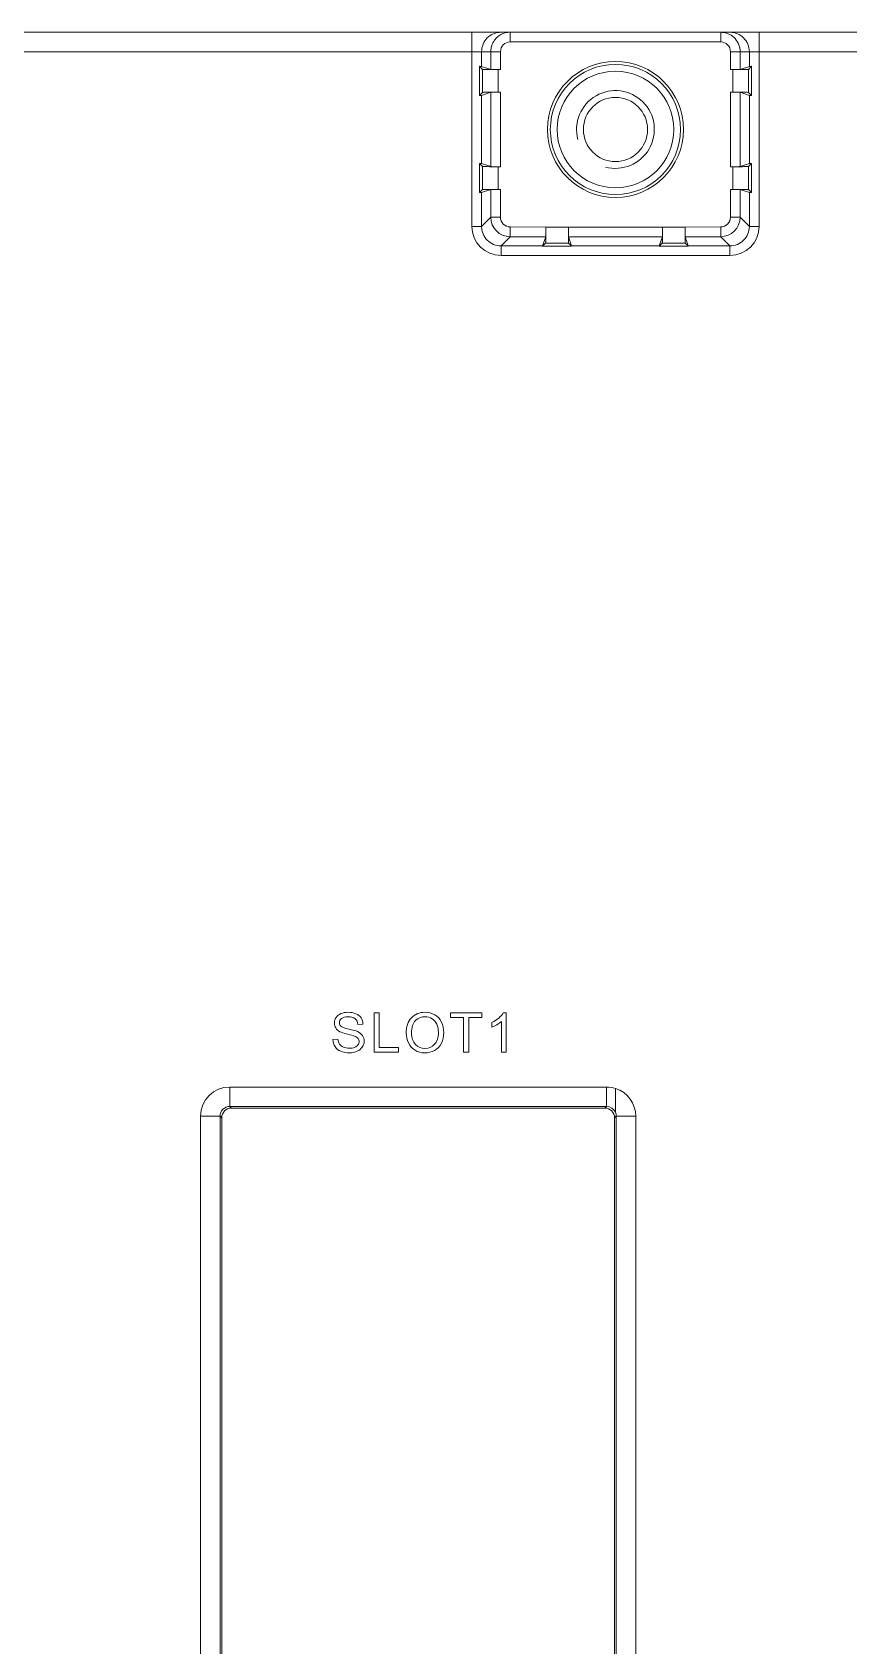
# Model space of a CAD drawing. Header units: millimetres. Extents: x 33157 to 59611, y -29750 to 1750.
# Drawn here: x 54953.7 to 54995.7, y -3995.1 to -3912.1 of the extents above; entities that cross this region are included whole.
import ezdxf

# ---------------------------------------------------------------- set-up
doc = ezdxf.new("R2010")
doc.units = ezdxf.units.MM
doc.layers.add('layer 1', color=7, linetype='Continuous', lineweight=18)

msp = doc.modelspace()

# ---------------------------------------------------------------- linework, layer by layer
at = {"layer": 'layer 1', "lineweight": 9}
for p, q in [((54976.324, -3912.109), (54976.324, -3912.109)), ((54976.324, -3912.109), (54976.324, -3922.096)), ((54978.296, -3912.109), (54978.296, -3912.109)), ((54978.296, -3912.109), (54978.296, -3912.609)), ((54989.127, -3912.109), (54989.127, -3912.109)), ((54989.127, -3912.109), (54989.127, -3912.609)), ((54989.127, -3912.609), (54989.127, -3912.609)), ((54991.098, -3912.109), (54991.098, -3912.109)), ((54991.098, -3912.109), (54991.098, -3922.096)), ((54976.824, -3913.109), (54976.824, -3913.109)), ((54976.824, -3913.109), (54976.824, -3913.863)), ((54977.296, -3913.109), (54977.296, -3913.109)), ((54977.296, -3913.109), (54977.296, -3914.02)), ((54977.796, -3913.109), (54977.796, -3913.109)), ((54977.796, -3913.109), (54977.796, -3914.024)), ((54989.627, -3913.109), (54989.627, -3913.109)), ((54989.627, -3913.109), (54989.627, -3914.024)), ((54990.127, -3913.109), (54990.127, -3913.109)), ((54990.127, -3913.109), (54990.127, -3914.02)), ((54990.599, -3913.109), (54990.599, -3913.109)), ((54990.599, -3913.109), (54990.599, -3913.863)), ((54976.713, -3913.86), (54976.713, -3913.86)), ((54976.713, -3913.86), (54976.713, -3915.357)), ((54976.87, -3914.017), (54976.87, -3914.017)), ((54976.87, -3914.017), (54976.87, -3915.2)), ((54977.67, -3914.024), (54977.67, -3914.024)), ((54977.67, -3914.024), (54977.67, -3915.193)), ((54977.796, -3914.024), (54977.796, -3914.024)), ((54989.752, -3914.024), (54989.752, -3914.024)), ((54989.752, -3914.024), (54989.752, -3915.193)), ((54989.752, -3914.024), (54989.752, -3914.024)), ((54990.552, -3914.017), (54990.552, -3914.017)), ((54990.552, -3914.017), (54990.552, -3915.2)), ((54990.599, -3913.863), (54990.599, -3913.863)), ((54990.71, -3913.86), (54990.71, -3913.86)), ((54990.71, -3913.86), (54990.71, -3913.86)), ((54990.71, -3913.86), (54990.71, -3915.357)), ((54976.824, -3915.354), (54976.824, -3915.354)), ((54976.824, -3915.354), (54976.824, -3918.863)), ((54976.87, -3915.2), (54976.87, -3915.2)), ((54977.296, -3915.197), (54977.296, -3915.197)), ((54977.296, -3915.197), (54977.296, -3915.197)), ((54977.296, -3915.197), (54977.296, -3919.02)), ((54977.796, -3915.193), (54977.796, -3915.193)), ((54977.796, -3915.193), (54977.796, -3919.024)), ((54977.796, -3915.193), (54977.796, -3915.193)), ((54989.627, -3915.193), (54989.627, -3915.193)), ((54989.627, -3915.193), (54989.627, -3919.024)), ((54989.752, -3915.193), (54989.752, -3915.193)), ((54990.127, -3915.197), (54990.127, -3915.197)), ((54990.127, -3915.197), (54990.127, -3919.02)), ((54990.599, -3915.354), (54990.599, -3915.354)), ((54990.599, -3915.354), (54990.599, -3918.863)), ((54976.713, -3918.86), (54976.713, -3918.86)), ((54976.713, -3918.86), (54976.713, -3920.357)), ((54976.87, -3919.017), (54976.87, -3919.017)), ((54976.87, -3919.017), (54976.87, -3920.2)), ((54977.67, -3919.024), (54977.67, -3919.024)), ((54977.67, -3919.024), (54977.67, -3920.193)), ((54977.796, -3919.024), (54977.796, -3919.024)), ((54989.752, -3919.024), (54989.752, -3919.024)), ((54989.752, -3919.024), (54989.752, -3920.193)), ((54989.752, -3919.024), (54989.752, -3919.024)), ((54990.552, -3919.017), (54990.552, -3919.017)), ((54990.552, -3919.017), (54990.552, -3920.2)), ((54990.599, -3918.863), (54990.599, -3918.863)), ((54990.71, -3918.86), (54990.71, -3918.86)), ((54990.71, -3918.86), (54990.71, -3918.86)), ((54990.71, -3918.86), (54990.71, -3920.357)), ((54976.824, -3920.354), (54976.824, -3920.354)), ((54976.824, -3920.354), (54976.824, -3922.096)), ((54976.87, -3920.2), (54976.87, -3920.2)), ((54977.296, -3920.197), (54977.296, -3920.197)), ((54977.296, -3920.197), (54977.296, -3920.197)), ((54977.296, -3920.197), (54977.296, -3921.624)), ((54977.796, -3920.193), (54977.796, -3920.193)), ((54977.796, -3920.193), (54977.796, -3921.624)), ((54977.796, -3920.193), (54977.796, -3920.193)), ((54989.627, -3920.193), (54989.627, -3920.193)), ((54989.627, -3920.193), (54989.627, -3921.624)), ((54989.752, -3920.193), (54989.752, -3920.193)), ((54990.127, -3920.197), (54990.127, -3920.197)), ((54990.127, -3920.197), (54990.127, -3921.624)), ((54990.599, -3920.354), (54990.599, -3920.354)), ((54990.599, -3920.354), (54990.599, -3922.096)), ((54977.296, -3921.624), (54977.296, -3921.624)), ((54977.796, -3921.624), (54977.796, -3921.624)), ((54990.127, -3921.624), (54990.127, -3921.624)), ((54976.824, -3922.096), (54976.824, -3922.096)), ((54978.296, -3922.124), (54978.296, -3922.124)), ((54978.296, -3922.124), (54978.296, -3922.624)), ((54987.295, -3922.137), (54987.295, -3922.137)), ((54989.127, -3922.124), (54989.127, -3922.124)), ((54989.127, -3922.124), (54989.127, -3922.624)), ((54989.127, -3922.124), (54989.127, -3922.124)), ((54991.098, -3922.096), (54991.098, -3922.096)), ((54977.824, -3923.096), (54977.824, -3923.096)), ((54977.824, -3923.096), (54977.824, -3923.596)), ((54978.296, -3922.624), (54978.296, -3922.624)), ((54979.966, -3923.096), (54979.966, -3923.096)), ((54980.12, -3922.95), (54980.12, -3922.95)), ((54980.123, -3922.624), (54980.123, -3922.624)), ((54980.123, -3922.624), (54980.123, -3922.624)), ((54981.302, -3922.95), (54981.302, -3922.95)), ((54981.458, -3923.105), (54981.458, -3923.105)), ((54985.966, -3923.096), (54985.966, -3923.096)), ((54986.12, -3922.95), (54986.12, -3922.95)), ((54986.123, -3922.624), (54986.123, -3922.624)), ((54986.123, -3922.624), (54986.123, -3922.624)), ((54987.302, -3922.95), (54987.302, -3922.95)), ((54987.458, -3923.105), (54987.458, -3923.105)), ((54989.127, -3922.624), (54989.127, -3922.624)), ((54989.599, -3923.096), (54989.599, -3923.096)), ((54989.599, -3923.096), (54989.599, -3923.596)), ((54989.599, -3923.096), (54989.599, -3923.096)), ((54989.599, -3923.596), (54989.599, -3923.596)), ((54963.87, -3966.367), (54963.87, -3966.367)), ((54963.87, -3966.367), (54963.87, -3967.367)), ((54983.253, -3966.367), (54983.253, -3966.367)), ((54983.253, -3966.367), (54983.253, -3967.367)), ((54983.253, -3966.367), (54983.253, -3966.367)), ((54983.253, -3967.367), (54983.253, -3967.367)), ((54983.253, -3967.367), (54983.253, -3967.367)), ((54962.37, -3967.867), (54962.37, -4022.7)), ((54963.37, -3967.867), (54963.37, -4022.7)), ((54963.37, -3967.867), (54963.37, -3967.867)), ((54963.456, -3967.953), (54963.456, -4022.614)), ((54983.167, -3967.453), (54983.167, -3967.453)), ((54983.667, -3967.953), (54983.667, -3967.953)), ((54983.667, -3967.953), (54983.667, -4022.614)), ((54983.753, -3967.867), (54983.753, -3967.867)), ((54983.753, -3967.867), (54983.753, -3967.867)), ((54983.753, -3967.867), (54983.753, -4022.7)), ((54984.753, -3967.867), (54984.753, -3967.867)), ((54984.753, -3967.867), (54984.753, -4022.7)), ((54984.753, -3967.867), (54984.753, -3967.867))]:
    msp.add_line(p, q, dxfattribs=at)
for points in [[(54809.212, -3912.109), (54809.212, -3912.109), (55095.211, -3912.109), (55095.211, -3912.109)], [(54977.117, -3912.401), (54976.929, -3912.589), (54976.824, -3912.843), (54976.824, -3913.109)], [(54977.824, -3912.109), (54977.559, -3912.109), (54977.304, -3912.214), (54977.117, -3912.401)], [(54977.495, -3912.511), (54977.369, -3912.679), (54977.296, -3912.899), (54977.296, -3913.109)], [(54977.624, -3912.368), (54977.576, -3912.411), (54977.533, -3912.459), (54977.495, -3912.511)], [(54978.037, -3912.143), (54977.885, -3912.183), (54977.74, -3912.263), (54977.624, -3912.368)], [(54978.296, -3912.609), (54978.02, -3912.609), (54977.796, -3912.832), (54977.796, -3913.109)], [(54978.296, -3912.109), (54978.209, -3912.109), (54978.121, -3912.12), (54978.037, -3912.143)], [(54989.127, -3912.609), (54989.127, -3912.609), (54978.296, -3912.609), (54978.296, -3912.609)], [(54989.725, -3912.307), (54989.556, -3912.182), (54989.337, -3912.109), (54989.127, -3912.109)], [(54989.627, -3913.109), (54989.627, -3912.832), (54989.403, -3912.609), (54989.127, -3912.609)], [(54990.306, -3912.401), (54990.118, -3912.214), (54989.864, -3912.109), (54989.599, -3912.109)], [(54989.867, -3912.436), (54989.824, -3912.389), (54989.776, -3912.346), (54989.725, -3912.307)], [(54990.127, -3913.109), (54990.127, -3912.86), (54990.034, -3912.62), (54989.867, -3912.436)], [(54990.599, -3913.109), (54990.599, -3912.843), (54990.493, -3912.589), (54990.306, -3912.401)], [(54944.627, -3913.109), (54944.627, -3913.109), (54977.796, -3913.109), (54977.796, -3913.109)], [(54989.627, -3913.109), (54989.627, -3913.109), (55022.796, -3913.109), (55022.796, -3913.109)], [(54976.87, -3914.017), (54976.87, -3914.017), (54976.713, -3913.86), (54976.713, -3913.86)], [(54976.824, -3913.863), (54976.821, -3913.862), (54976.782, -3913.861), (54976.713, -3913.86)], [(54976.824, -3913.863), (54976.824, -3913.863), (54977.296, -3914.02), (54977.296, -3914.02)], [(54976.87, -3914.017), (54976.874, -3914.021), (54977.231, -3914.024), (54977.67, -3914.024)], [(54977.296, -3914.02), (54977.303, -3914.023), (54977.525, -3914.024), (54977.796, -3914.024)], [(54977.796, -3914.024), (54977.796, -3914.024), (54977.67, -3914.024), (54977.67, -3914.024)], [(54989.627, -3914.024), (54989.627, -3914.024), (54989.752, -3914.024), (54989.752, -3914.024)], [(54990.599, -3913.863), (54990.599, -3913.863), (54990.127, -3914.02), (54990.127, -3914.02)], [(54990.552, -3914.017), (54990.552, -3914.017), (54990.71, -3913.86), (54990.71, -3913.86)], [(54990.71, -3913.86), (54990.64, -3913.861), (54990.601, -3913.862), (54990.599, -3913.863)], [(54976.87, -3915.2), (54976.87, -3915.2), (54976.713, -3915.357), (54976.713, -3915.357)], [(54976.713, -3915.357), (54976.782, -3915.356), (54976.821, -3915.355), (54976.824, -3915.354)], [(54976.824, -3915.354), (54976.824, -3915.354), (54977.296, -3915.197), (54977.296, -3915.197)], [(54977.796, -3915.193), (54977.796, -3915.193), (54977.67, -3915.193), (54977.67, -3915.193)], [(54989.627, -3915.193), (54989.627, -3915.193), (54989.752, -3915.193), (54989.752, -3915.193)], [(54990.127, -3915.197), (54990.119, -3915.195), (54989.898, -3915.193), (54989.627, -3915.193)], [(54990.552, -3915.2), (54990.549, -3915.196), (54990.192, -3915.193), (54989.752, -3915.193)], [(54990.599, -3915.354), (54990.599, -3915.354), (54990.127, -3915.197), (54990.127, -3915.197)], [(54990.552, -3915.2), (54990.552, -3915.2), (54990.71, -3915.357), (54990.71, -3915.357)], [(54990.599, -3915.354), (54990.601, -3915.355), (54990.64, -3915.356), (54990.71, -3915.357)], [(54976.87, -3919.017), (54976.87, -3919.017), (54976.713, -3918.86), (54976.713, -3918.86)], [(54976.824, -3918.863), (54976.821, -3918.862), (54976.782, -3918.861), (54976.713, -3918.86)], [(54976.824, -3918.863), (54976.824, -3918.863), (54977.296, -3919.02), (54977.296, -3919.02)], [(54976.87, -3919.017), (54976.874, -3919.021), (54977.231, -3919.024), (54977.67, -3919.024)], [(54977.296, -3919.02), (54977.303, -3919.023), (54977.525, -3919.024), (54977.796, -3919.024)], [(54977.796, -3919.024), (54977.796, -3919.024), (54977.67, -3919.024), (54977.67, -3919.024)], [(54989.627, -3919.024), (54989.627, -3919.024), (54989.752, -3919.024), (54989.752, -3919.024)], [(54990.599, -3918.863), (54990.599, -3918.863), (54990.127, -3919.02), (54990.127, -3919.02)], [(54990.552, -3919.017), (54990.552, -3919.017), (54990.71, -3918.86), (54990.71, -3918.86)], [(54990.71, -3918.86), (54990.64, -3918.861), (54990.601, -3918.862), (54990.599, -3918.863)], [(54976.87, -3920.2), (54976.87, -3920.2), (54976.713, -3920.357), (54976.713, -3920.357)], [(54976.713, -3920.357), (54976.782, -3920.356), (54976.821, -3920.355), (54976.824, -3920.354)], [(54976.824, -3920.354), (54976.824, -3920.354), (54977.296, -3920.197), (54977.296, -3920.197)], [(54977.796, -3920.193), (54977.796, -3920.193), (54977.67, -3920.193), (54977.67, -3920.193)], [(54989.627, -3920.193), (54989.627, -3920.193), (54989.752, -3920.193), (54989.752, -3920.193)], [(54990.127, -3920.197), (54990.119, -3920.195), (54989.898, -3920.193), (54989.627, -3920.193)], [(54990.552, -3920.2), (54990.549, -3920.196), (54990.192, -3920.193), (54989.752, -3920.193)], [(54990.599, -3920.354), (54990.599, -3920.354), (54990.127, -3920.197), (54990.127, -3920.197)], [(54990.552, -3920.2), (54990.552, -3920.2), (54990.71, -3920.357), (54990.71, -3920.357)], [(54990.599, -3920.354), (54990.601, -3920.355), (54990.64, -3920.356), (54990.71, -3920.357)], [(54977.296, -3921.624), (54977.296, -3921.624), (54976.824, -3922.096), (54976.824, -3922.096)], [(54977.796, -3921.624), (54977.796, -3921.624), (54977.296, -3921.624), (54977.296, -3921.624)], [(54977.296, -3921.624), (54977.296, -3922.176), (54977.744, -3922.624), (54978.296, -3922.624)], [(54989.127, -3922.624), (54989.679, -3922.624), (54990.126, -3922.176), (54990.127, -3921.624)], [(54989.627, -3921.624), (54989.627, -3921.624), (54990.127, -3921.624), (54990.127, -3921.624)], [(54990.127, -3921.624), (54990.127, -3921.624), (54990.599, -3922.096), (54990.599, -3922.096)], [(54976.324, -3922.096), (54976.324, -3922.096), (54976.824, -3922.096), (54976.824, -3922.096)], [(54976.324, -3922.096), (54976.324, -3922.924), (54976.996, -3923.596), (54977.824, -3923.596)], [(54978.296, -3922.124), (54978.296, -3922.124), (54980.127, -3922.137), (54980.127, -3922.137)], [(54980.127, -3922.137), (54980.127, -3922.137), (54987.295, -3922.137), (54987.295, -3922.137)], [(54987.295, -3922.137), (54987.295, -3922.137), (54989.127, -3922.124), (54989.127, -3922.124)], [(54989.599, -3923.596), (54990.427, -3923.596), (54991.098, -3922.924), (54991.098, -3922.096)], [(54991.098, -3922.096), (54991.098, -3922.096), (54990.599, -3922.096), (54990.599, -3922.096)], [(54977.824, -3923.096), (54977.824, -3923.096), (54979.966, -3923.096), (54979.966, -3923.096)], [(54978.296, -3922.624), (54978.296, -3922.624), (54977.824, -3923.096), (54977.824, -3923.096)], [(54978.296, -3922.624), (54978.296, -3922.624), (54980.123, -3922.624), (54980.123, -3922.624)], [(54979.965, -3923.105), (54979.965, -3923.105), (54981.458, -3923.105), (54981.458, -3923.105)], [(54980.12, -3922.95), (54980.12, -3922.95), (54979.965, -3923.105), (54979.965, -3923.105)], [(54979.966, -3923.096), (54979.966, -3923.096), (54980.123, -3922.624), (54980.123, -3922.624)], [(54980.12, -3922.95), (54980.12, -3922.95), (54981.302, -3922.95), (54981.302, -3922.95)], [(54986.123, -3922.624), (54986.123, -3922.624), (54981.3, -3922.624), (54981.3, -3922.624)], [(54981.457, -3923.096), (54981.457, -3923.096), (54981.3, -3922.624), (54981.3, -3922.624)], [(54981.302, -3922.95), (54981.302, -3922.95), (54981.457, -3923.1), (54981.457, -3923.1)], [(54981.457, -3923.096), (54981.457, -3923.096), (54985.966, -3923.096), (54985.966, -3923.096)], [(54981.457, -3923.104), (54981.457, -3923.104), (54981.458, -3923.105), (54981.458, -3923.105)], [(54985.965, -3923.105), (54985.965, -3923.105), (54987.458, -3923.105), (54987.458, -3923.105)], [(54986.12, -3922.95), (54986.12, -3922.95), (54985.965, -3923.105), (54985.965, -3923.105)], [(54985.966, -3923.096), (54985.966, -3923.096), (54986.123, -3922.624), (54986.123, -3922.624)], [(54986.12, -3922.95), (54986.12, -3922.95), (54987.302, -3922.95), (54987.302, -3922.95)], [(54987.3, -3922.624), (54987.3, -3922.624), (54989.127, -3922.624), (54989.127, -3922.624)], [(54987.457, -3923.096), (54987.457, -3923.096), (54987.3, -3922.624), (54987.3, -3922.624)], [(54987.302, -3922.95), (54987.302, -3922.95), (54987.457, -3923.1), (54987.457, -3923.1)], [(54987.457, -3923.096), (54987.457, -3923.096), (54989.599, -3923.096), (54989.599, -3923.096)], [(54987.457, -3923.104), (54987.457, -3923.104), (54987.458, -3923.105), (54987.458, -3923.105)], [(54989.127, -3922.624), (54989.127, -3922.624), (54989.599, -3923.096), (54989.599, -3923.096)], [(54989.599, -3923.596), (54989.599, -3923.596), (54977.824, -3923.596), (54977.824, -3923.596)], [(54963.87, -3966.367), (54963.042, -3966.367), (54962.37, -3967.039), (54962.37, -3967.867)], [(54963.87, -3966.367), (54963.87, -3966.367), (54983.253, -3966.367), (54983.253, -3966.367)], [(54983.711, -3966.439), (54983.563, -3966.392), (54983.408, -3966.367), (54983.253, -3966.367)], [(54984.753, -3967.867), (54984.753, -3967.216), (54984.332, -3966.639), (54983.711, -3966.439)], [(54963.87, -3967.367), (54963.87, -3967.367), (54983.253, -3967.367), (54983.253, -3967.367)], [(54963.956, -3967.453), (54963.956, -3967.453), (54963.87, -3967.367), (54963.87, -3967.367)], [(54983.253, -3967.367), (54983.253, -3967.367), (54983.167, -3967.453), (54983.167, -3967.453)], [(54983.711, -3967.668), (54983.632, -3967.485), (54983.452, -3967.367), (54983.253, -3967.367)], [(54962.37, -3967.867), (54962.37, -3967.867), (54963.37, -3967.867), (54963.37, -3967.867)], [(54963.456, -3967.953), (54963.456, -3967.953), (54963.37, -3967.867), (54963.37, -3967.867)], [(54963.956, -3967.453), (54963.679, -3967.453), (54963.456, -3967.677), (54963.456, -3967.953)], [(54963.956, -3967.453), (54963.956, -3967.453), (54983.167, -3967.453), (54983.167, -3967.453)], [(54983.667, -3967.953), (54983.667, -3967.677), (54983.443, -3967.453), (54983.167, -3967.453)], [(54983.753, -3967.867), (54983.753, -3967.867), (54983.667, -3967.953), (54983.667, -3967.953)], [(54983.711, -3967.668), (54983.738, -3967.73), (54983.753, -3967.799), (54983.753, -3967.867)], [(54984.753, -3967.867), (54984.753, -3967.867), (54983.753, -3967.867), (54983.753, -3967.867)]]:
    msp.add_open_spline(points, degree=3, dxfattribs=at)
for points, knots in [([(54987.211, -3917.109), (54987.211, -3915.176), (54985.644, -3913.609), (54983.711, -3913.609), (54981.778, -3913.609), (54980.211, -3915.176), (54980.211, -3917.109), (54980.211, -3919.042), (54981.778, -3920.609), (54983.711, -3920.609), (54985.644, -3920.609), (54987.211, -3919.042), (54987.211, -3917.109), (54987.211, -3917.109), (54987.211, -3917.109), (54987.211, -3917.109)], [0, 0, 0, 0, 157853.953362, 157853.953362, 157853.953362, 315707.906724, 315707.906724, 315707.906724, 473561.860086, 473561.860086, 473561.860086, 631415.813447, 631415.813447, 631415.813447, 631422.127605, 631422.127605, 631422.127605, 631422.127605]), ([(54987.061, -3917.109), (54987.061, -3915.258), (54985.561, -3913.759), (54983.711, -3913.759), (54981.861, -3913.759), (54980.361, -3915.258), (54980.361, -3917.109), (54980.361, -3918.959), (54981.861, -3920.459), (54983.711, -3920.459), (54985.561, -3920.459), (54987.061, -3918.959), (54987.061, -3917.109), (54987.061, -3917.109), (54987.061, -3917.109), (54987.061, -3917.109)], [0, 0, 0, 0, 157854.510944, 157854.510944, 157854.510944, 315709.021888, 315709.021888, 315709.021888, 473563.532831, 473563.532831, 473563.532831, 631418.043775, 631418.043775, 631418.043775, 631424.357956, 631424.357956, 631424.357956, 631424.357956]), ([(54986.711, -3917.109), (54986.711, -3915.452), (54985.368, -3914.109), (54983.711, -3914.109), (54982.054, -3914.109), (54980.711, -3915.452), (54980.711, -3917.109), (54980.711, -3918.765), (54982.054, -3920.109), (54983.711, -3920.109), (54985.368, -3920.109), (54986.711, -3918.765), (54986.711, -3917.109), (54986.711, -3917.109), (54986.711, -3917.109), (54986.711, -3917.109)], [0, 0, 0, 0, 157855.812013, 157855.812013, 157855.812013, 315711.624026, 315711.624026, 315711.624026, 473567.436039, 473567.436039, 473567.436039, 631423.248052, 631423.248052, 631423.248052, 631429.562285, 631429.562285, 631429.562285, 631429.562285]), ([(54989.725, -3914.024), (54989.829, -3914.024), (54989.933, -3914.024), (54990.037, -3914.024), (54990.085, -3914.024), (54990.132, -3914.024), (54990.18, -3914.023), (54990.222, -3914.023), (54990.264, -3914.023), (54990.306, -3914.022), (54990.34, -3914.022), (54990.374, -3914.021), (54990.409, -3914.021), (54990.435, -3914.022), (54990.462, -3914.023), (54990.487, -3914.02), (54990.502, -3914.019), (54990.517, -3914.016), (54990.535, -3914.019), (54990.542, -3914.02), (54990.548, -3914.022), (54990.552, -3914.017)], [0, 0, 0, 0, 148951.462582, 148951.462582, 148951.462582, 297902.925163, 297902.925163, 297902.925163, 446854.387745, 446854.387745, 446854.387745, 595805.850327, 595805.850327, 595805.850327, 744757.312909, 744757.312909, 744757.312909, 893708.77549, 893708.77549, 893708.77549, 1042660.238072, 1042660.238072, 1042660.238072, 1042660.238072]), ([(54989.725, -3914.024), (54989.776, -3914.024), (54989.827, -3914.024), (54989.878, -3914.024), (54989.921, -3914.024), (54989.964, -3914.025), (54990.007, -3914.023), (54990.036, -3914.022), (54990.064, -3914.02), (54990.094, -3914.022), (54990.105, -3914.022), (54990.116, -3914.024), (54990.127, -3914.02)], [0, 0, 0, 0, 157880.848616, 157880.848616, 157880.848616, 315761.697231, 315761.697231, 315761.697231, 473642.545847, 473642.545847, 473642.545847, 631523.394462, 631523.394462, 631523.394462, 631523.394462]), ([(54977.698, -3915.193), (54977.594, -3915.193), (54977.489, -3915.193), (54977.385, -3915.193), (54977.338, -3915.193), (54977.29, -3915.194), (54977.243, -3915.194), (54977.201, -3915.194), (54977.159, -3915.194), (54977.117, -3915.195), (54977.083, -3915.195), (54977.048, -3915.196), (54977.013, -3915.196), (54976.987, -3915.196), (54976.961, -3915.195), (54976.936, -3915.197), (54976.92, -3915.198), (54976.905, -3915.201), (54976.888, -3915.198), (54976.881, -3915.197), (54976.874, -3915.196), (54976.87, -3915.2)], [0, 0, 0, 0, 148918.88615, 148918.88615, 148918.88615, 297837.7723, 297837.7723, 297837.7723, 446756.658449, 446756.658449, 446756.658449, 595675.544599, 595675.544599, 595675.544599, 744594.430749, 744594.430749, 744594.430749, 893513.316899, 893513.316899, 893513.316899, 1042432.203048, 1042432.203048, 1042432.203048, 1042432.203048]), ([(54977.698, -3915.193), (54977.647, -3915.193), (54977.596, -3915.193), (54977.545, -3915.193), (54977.501, -3915.193), (54977.458, -3915.193), (54977.415, -3915.194), (54977.387, -3915.195), (54977.358, -3915.197), (54977.329, -3915.196), (54977.318, -3915.195), (54977.307, -3915.194), (54977.296, -3915.197)], [0, 0, 0, 0, 157848.092551, 157848.092551, 157848.092551, 315696.185101, 315696.185101, 315696.185101, 473544.277652, 473544.277652, 473544.277652, 631392.370203, 631392.370203, 631392.370203, 631392.370203]), ([(54983.194, -3919.04), (54984.068, -3919.275), (54984.991, -3918.893), (54985.443, -3918.109), (54985.896, -3917.325), (54985.766, -3916.334), (54985.126, -3915.694), (54984.485, -3915.054), (54983.495, -3914.924), (54982.711, -3915.377), (54981.927, -3915.829), (54981.545, -3916.752), (54981.779, -3917.626)], [0, 0, 0, 0, 157864.617651, 157864.617651, 157864.617651, 315729.235301, 315729.235301, 315729.235301, 473593.852952, 473593.852952, 473593.852952, 631458.470603, 631458.470603, 631458.470603, 631458.470603]), ([(54985.361, -3917.109), (54985.361, -3916.197), (54984.623, -3915.459), (54983.711, -3915.459), (54982.8, -3915.459), (54982.061, -3916.197), (54982.061, -3917.109), (54982.061, -3918.02), (54982.8, -3918.759), (54983.711, -3918.759), (54984.623, -3918.759), (54985.361, -3918.02), (54985.361, -3917.109), (54985.361, -3917.109), (54985.361, -3917.109), (54985.361, -3917.109)], [0, 0, 0, 0, 157860.830723, 157860.830723, 157860.830723, 315721.661446, 315721.661446, 315721.661446, 473582.492169, 473582.492169, 473582.492169, 631443.322891, 631443.322891, 631443.322891, 631449.637325, 631449.637325, 631449.637325, 631449.637325]), ([(54989.725, -3919.024), (54989.829, -3919.024), (54989.933, -3919.024), (54990.037, -3919.024), (54990.085, -3919.024), (54990.132, -3919.024), (54990.18, -3919.023), (54990.222, -3919.023), (54990.264, -3919.023), (54990.306, -3919.022), (54990.34, -3919.022), (54990.374, -3919.021), (54990.409, -3919.021), (54990.435, -3919.022), (54990.462, -3919.023), (54990.487, -3919.02), (54990.502, -3919.019), (54990.517, -3919.016), (54990.535, -3919.019), (54990.542, -3919.02), (54990.548, -3919.022), (54990.552, -3919.017)], [0, 0, 0, 0, 148958.259193, 148958.259193, 148958.259193, 297916.518387, 297916.518387, 297916.518387, 446874.77758, 446874.77758, 446874.77758, 595833.036774, 595833.036774, 595833.036774, 744791.295967, 744791.295967, 744791.295967, 893749.555161, 893749.555161, 893749.555161, 1042707.814354, 1042707.814354, 1042707.814354, 1042707.814354]), ([(54989.725, -3919.024), (54989.776, -3919.024), (54989.827, -3919.024), (54989.878, -3919.024), (54989.921, -3919.024), (54989.964, -3919.025), (54990.007, -3919.023), (54990.036, -3919.022), (54990.064, -3919.02), (54990.094, -3919.022), (54990.105, -3919.022), (54990.116, -3919.024), (54990.127, -3919.02)], [0, 0, 0, 0, 157888.434071, 157888.434071, 157888.434071, 315776.868143, 315776.868143, 315776.868143, 473665.302214, 473665.302214, 473665.302214, 631553.736286, 631553.736286, 631553.736286, 631553.736286]), ([(54977.698, -3920.193), (54977.594, -3920.193), (54977.489, -3920.193), (54977.385, -3920.193), (54977.338, -3920.193), (54977.29, -3920.194), (54977.243, -3920.194), (54977.201, -3920.194), (54977.159, -3920.194), (54977.117, -3920.195), (54977.083, -3920.195), (54977.048, -3920.196), (54977.013, -3920.196), (54976.987, -3920.196), (54976.961, -3920.195), (54976.936, -3920.197), (54976.92, -3920.198), (54976.905, -3920.201), (54976.888, -3920.198), (54976.881, -3920.197), (54976.874, -3920.196), (54976.87, -3920.2)], [0, 0, 0, 0, 148925.68307, 148925.68307, 148925.68307, 297851.36614, 297851.36614, 297851.36614, 446777.04921, 446777.04921, 446777.04921, 595702.732279, 595702.732279, 595702.732279, 744628.415349, 744628.415349, 744628.415349, 893554.098419, 893554.098419, 893554.098419, 1042479.781489, 1042479.781489, 1042479.781489, 1042479.781489]), ([(54977.698, -3920.193), (54977.647, -3920.193), (54977.596, -3920.193), (54977.545, -3920.193), (54977.501, -3920.193), (54977.458, -3920.193), (54977.415, -3920.194), (54977.387, -3920.195), (54977.358, -3920.197), (54977.329, -3920.196), (54977.318, -3920.195), (54977.307, -3920.194), (54977.296, -3920.197)], [0, 0, 0, 0, 157855.678335, 157855.678335, 157855.678335, 315711.35667, 315711.35667, 315711.35667, 473567.035004, 473567.035004, 473567.035004, 631422.713339, 631422.713339, 631422.713339, 631422.713339]), ([(54977.796, -3921.624), (54977.796, -3921.757), (54977.849, -3921.884), (54977.942, -3921.978), (54978.036, -3922.071), (54978.163, -3922.124), (54978.296, -3922.124)], [0, 0, 0, 0, 178026.260704, 178026.260704, 178026.260704, 356052.521408, 356052.521408, 356052.521408, 356052.521408]), ([(54989.127, -3922.124), (54989.259, -3922.124), (54989.387, -3922.071), (54989.48, -3921.978), (54989.574, -3921.884), (54989.627, -3921.757), (54989.627, -3921.624)], [0, 0, 0, 0, 178062.152146, 178062.152146, 178062.152146, 356124.304293, 356124.304293, 356124.304293, 356124.304293]), ([(54976.824, -3922.096), (54976.824, -3922.361), (54976.929, -3922.616), (54977.117, -3922.803), (54977.304, -3922.991), (54977.559, -3923.096), (54977.824, -3923.096)], [0, 0, 0, 0, 178024.634282, 178024.634282, 178024.634282, 356049.268564, 356049.268564, 356049.268564, 356049.268564]), ([(54980.12, -3922.95), (54980.124, -3922.946), (54980.123, -3922.939), (54980.122, -3922.933), (54980.119, -3922.915), (54980.121, -3922.901), (54980.123, -3922.886), (54980.125, -3922.861), (54980.124, -3922.835), (54980.124, -3922.81), (54980.124, -3922.776), (54980.125, -3922.742), (54980.125, -3922.708), (54980.126, -3922.668), (54980.126, -3922.626), (54980.126, -3922.585), (54980.126, -3922.539), (54980.126, -3922.492), (54980.127, -3922.445), (54980.127, -3922.343), (54980.127, -3922.24), (54980.127, -3922.137)], [0, 0, 0, 0, 148937.424141, 148937.424141, 148937.424141, 297874.848281, 297874.848281, 297874.848281, 446812.272422, 446812.272422, 446812.272422, 595749.696563, 595749.696563, 595749.696563, 744687.120704, 744687.120704, 744687.120704, 893624.544844, 893624.544844, 893624.544844, 1042561.968985, 1042561.968985, 1042561.968985, 1042561.968985]), ([(54980.127, -3922.137), (54980.127, -3922.198), (54980.127, -3922.26), (54980.127, -3922.321), (54980.127, -3922.373), (54980.128, -3922.426), (54980.126, -3922.477), (54980.125, -3922.513), (54980.122, -3922.547), (54980.124, -3922.583), (54980.125, -3922.597), (54980.127, -3922.611), (54980.123, -3922.624)], [0, 0, 0, 0, 157866.312609, 157866.312609, 157866.312609, 315732.625219, 315732.625219, 315732.625219, 473598.937828, 473598.937828, 473598.937828, 631465.250438, 631465.250438, 631465.250438, 631465.250438]), ([(54981.295, -3922.137), (54981.295, -3922.24), (54981.296, -3922.343), (54981.296, -3922.445), (54981.296, -3922.492), (54981.296, -3922.539), (54981.297, -3922.585), (54981.297, -3922.626), (54981.297, -3922.668), (54981.297, -3922.708), (54981.298, -3922.742), (54981.299, -3922.776), (54981.299, -3922.81), (54981.298, -3922.835), (54981.297, -3922.861), (54981.3, -3922.886), (54981.301, -3922.901), (54981.304, -3922.915), (54981.301, -3922.933), (54981.3, -3922.939), (54981.298, -3922.946), (54981.302, -3922.95)], [0, 0, 0, 0, 148939.759455, 148939.759455, 148939.759455, 297879.518909, 297879.518909, 297879.518909, 446819.278364, 446819.278364, 446819.278364, 595759.037818, 595759.037818, 595759.037818, 744698.797273, 744698.797273, 744698.797273, 893638.556727, 893638.556727, 893638.556727, 1042578.316182, 1042578.316182, 1042578.316182, 1042578.316182]), ([(54981.295, -3922.137), (54981.295, -3922.198), (54981.296, -3922.26), (54981.296, -3922.321), (54981.296, -3922.373), (54981.295, -3922.426), (54981.297, -3922.477), (54981.298, -3922.513), (54981.301, -3922.547), (54981.298, -3922.583), (54981.297, -3922.597), (54981.295, -3922.611), (54981.3, -3922.624)], [0, 0, 0, 0, 157869.548021, 157869.548021, 157869.548021, 315739.096042, 315739.096042, 315739.096042, 473608.644062, 473608.644062, 473608.644062, 631478.192083, 631478.192083, 631478.192083, 631478.192083]), ([(54986.12, -3922.95), (54986.124, -3922.946), (54986.123, -3922.939), (54986.122, -3922.933), (54986.119, -3922.915), (54986.121, -3922.901), (54986.123, -3922.886), (54986.125, -3922.861), (54986.124, -3922.835), (54986.124, -3922.81), (54986.124, -3922.776), (54986.125, -3922.742), (54986.125, -3922.708), (54986.126, -3922.668), (54986.126, -3922.626), (54986.126, -3922.585), (54986.126, -3922.539), (54986.126, -3922.492), (54986.127, -3922.445), (54986.127, -3922.343), (54986.127, -3922.24), (54986.127, -3922.137)], [0, 0, 0, 0, 148953.09575, 148953.09575, 148953.09575, 297906.191499, 297906.191499, 297906.191499, 446859.287249, 446859.287249, 446859.287249, 595812.382998, 595812.382998, 595812.382998, 744765.478748, 744765.478748, 744765.478748, 893718.574497, 893718.574497, 893718.574497, 1042671.670247, 1042671.670247, 1042671.670247, 1042671.670247]), ([(54986.127, -3922.137), (54986.127, -3922.198), (54986.127, -3922.26), (54986.127, -3922.321), (54986.127, -3922.373), (54986.128, -3922.426), (54986.126, -3922.477), (54986.125, -3922.513), (54986.122, -3922.547), (54986.124, -3922.583), (54986.125, -3922.597), (54986.127, -3922.611), (54986.123, -3922.624)], [0, 0, 0, 0, 157882.891169, 157882.891169, 157882.891169, 315765.782339, 315765.782339, 315765.782339, 473648.673508, 473648.673508, 473648.673508, 631531.564678, 631531.564678, 631531.564678, 631531.564678]), ([(54987.295, -3922.137), (54987.295, -3922.24), (54987.296, -3922.343), (54987.296, -3922.445), (54987.296, -3922.492), (54987.296, -3922.539), (54987.297, -3922.585), (54987.297, -3922.626), (54987.297, -3922.668), (54987.297, -3922.708), (54987.298, -3922.742), (54987.299, -3922.776), (54987.299, -3922.81), (54987.298, -3922.835), (54987.297, -3922.861), (54987.3, -3922.886), (54987.301, -3922.901), (54987.304, -3922.915), (54987.301, -3922.933), (54987.3, -3922.939), (54987.298, -3922.946), (54987.302, -3922.95)], [0, 0, 0, 0, 148955.431065, 148955.431065, 148955.431065, 297910.86213, 297910.86213, 297910.86213, 446866.293195, 446866.293195, 446866.293195, 595821.72426, 595821.72426, 595821.72426, 744777.155325, 744777.155325, 744777.155325, 893732.586389, 893732.586389, 893732.586389, 1042688.017454, 1042688.017454, 1042688.017454, 1042688.017454]), ([(54987.295, -3922.137), (54987.295, -3922.198), (54987.296, -3922.26), (54987.296, -3922.321), (54987.296, -3922.373), (54987.295, -3922.426), (54987.297, -3922.477), (54987.298, -3922.513), (54987.301, -3922.547), (54987.298, -3922.583), (54987.297, -3922.597), (54987.295, -3922.611), (54987.3, -3922.624)], [0, 0, 0, 0, 157886.126582, 157886.126582, 157886.126582, 315772.253164, 315772.253164, 315772.253164, 473658.379746, 473658.379746, 473658.379746, 631544.506328, 631544.506328, 631544.506328, 631544.506328]), ([(54989.599, -3923.096), (54989.864, -3923.096), (54990.118, -3922.991), (54990.306, -3922.803), (54990.493, -3922.616), (54990.599, -3922.361), (54990.599, -3922.096)], [0, 0, 0, 0, 178065.609293, 178065.609293, 178065.609293, 356131.218586, 356131.218586, 356131.218586, 356131.218586]), ([(54983.711, -3967.614), (54983.713, -3967.546), (54983.712, -3967.477), (54983.711, -3967.409), (54983.71, -3967.317), (54983.711, -3967.226), (54983.711, -3967.135), (54983.712, -3966.903), (54983.711, -3966.671), (54983.711, -3966.439)], [0, 0, 0, 0, 163994.274115, 163994.274115, 163994.274115, 327988.54823, 327988.54823, 327988.54823, 491982.822346, 491982.822346, 491982.822346, 491982.822346]), ([(54963.87, -3967.367), (54963.737, -3967.367), (54963.61, -3967.42), (54963.516, -3967.514), (54963.423, -3967.607), (54963.37, -3967.735), (54963.37, -3967.867)], [0, 0, 0, 0, 178059.38095, 178059.38095, 178059.38095, 356118.761901, 356118.761901, 356118.761901, 356118.761901]), ([(54983.711, -3967.668), (54983.71, -3967.665), (54983.71, -3967.663), (54983.71, -3967.66), (54983.709, -3967.645), (54983.711, -3967.629), (54983.711, -3967.614)], [0, 0, 0, 0, 178122.924626, 178122.924626, 178122.924626, 356245.849251, 356245.849251, 356245.849251, 356245.849251])]:
    msp.add_open_spline(points, degree=3, knots=knots, dxfattribs=at)
at = {"layer": 'layer 1'}
for points, knots in [([(54969.176, -3963.927), (54969.176, -3963.927), (54969.427, -3963.904), (54969.427, -3963.904), (54969.439, -3964.006), (54969.466, -3964.089), (54969.51, -3964.155), (54969.554, -3964.22), (54969.622, -3964.272), (54969.713, -3964.313), (54969.805, -3964.353), (54969.909, -3964.373), (54970.023, -3964.373), (54970.125, -3964.373), (54970.215, -3964.358), (54970.293, -3964.327), (54970.371, -3964.297), (54970.429, -3964.255), (54970.467, -3964.202), (54970.505, -3964.149), (54970.525, -3964.091), (54970.525, -3964.029), (54970.525, -3963.966), (54970.506, -3963.911), (54970.47, -3963.863), (54970.433, -3963.816), (54970.372, -3963.777), (54970.288, -3963.744), (54970.234, -3963.723), (54970.114, -3963.69), (54969.928, -3963.646), (54969.742, -3963.601), (54969.612, -3963.559), (54969.538, -3963.52), (54969.441, -3963.469), (54969.37, -3963.406), (54969.323, -3963.331), (54969.275, -3963.256), (54969.252, -3963.172), (54969.252, -3963.079), (54969.252, -3962.977), (54969.281, -3962.881), (54969.339, -3962.793), (54969.397, -3962.704), (54969.481, -3962.637), (54969.592, -3962.591), (54969.703, -3962.545), (54969.827, -3962.522), (54969.963, -3962.522), (54970.113, -3962.522), (54970.245, -3962.546), (54970.359, -3962.594), (54970.473, -3962.642), (54970.561, -3962.713), (54970.623, -3962.807), (54970.685, -3962.901), (54970.718, -3963.007), (54970.722, -3963.126), (54970.722, -3963.126), (54970.465, -3963.145), (54970.465, -3963.145), (54970.452, -3963.018), (54970.405, -3962.921), (54970.326, -3962.856), (54970.246, -3962.791), (54970.129, -3962.759), (54969.973, -3962.759), (54969.812, -3962.759), (54969.694, -3962.788), (54969.62, -3962.848), (54969.546, -3962.907), (54969.509, -3962.978), (54969.509, -3963.062), (54969.509, -3963.134), (54969.535, -3963.194), (54969.587, -3963.241), (54969.639, -3963.288), (54969.773, -3963.336), (54969.99, -3963.385), (54970.208, -3963.435), (54970.357, -3963.477), (54970.438, -3963.514), (54970.555, -3963.568), (54970.642, -3963.636), (54970.698, -3963.72), (54970.754, -3963.802), (54970.782, -3963.898), (54970.782, -3964.006), (54970.782, -3964.114), (54970.751, -3964.214), (54970.689, -3964.309), (54970.628, -3964.404), (54970.54, -3964.478), (54970.424, -3964.531), (54970.309, -3964.584), (54970.18, -3964.61), (54970.036, -3964.61), (54969.853, -3964.61), (54969.7, -3964.583), (54969.577, -3964.53), (54969.453, -3964.477), (54969.357, -3964.397), (54969.287, -3964.29), (54969.216, -3964.183), (54969.179, -3964.062), (54969.176, -3963.927)], [0, 0, 0, 0, 139971.68557, 139971.68557, 139971.68557, 279943.37114, 279943.37114, 279943.37114, 419915.05671, 419915.05671, 419915.05671, 559886.74228, 559886.74228, 559886.74228, 699858.42785, 699858.42785, 699858.42785, 839830.11342, 839830.11342, 839830.11342, 979801.798989, 979801.798989, 979801.798989, 1119773.484559, 1119773.484559, 1119773.484559, 1259745.170129, 1259745.170129, 1259745.170129, 1399716.855699, 1399716.855699, 1399716.855699, 1539688.541269, 1539688.541269, 1539688.541269, 1679660.226839, 1679660.226839, 1679660.226839, 1819631.912409, 1819631.912409, 1819631.912409, 1959603.597979, 1959603.597979, 1959603.597979, 2099575.283549, 2099575.283549, 2099575.283549, 2239546.969119, 2239546.969119, 2239546.969119, 2379518.654689, 2379518.654689, 2379518.654689, 2519490.340259, 2519490.340259, 2519490.340259, 2659462.025829, 2659462.025829, 2659462.025829, 2799433.711399, 2799433.711399, 2799433.711399, 2939405.396968, 2939405.396968, 2939405.396968, 3079377.082538, 3079377.082538, 3079377.082538, 3219348.768108, 3219348.768108, 3219348.768108, 3359320.453678, 3359320.453678, 3359320.453678, 3499292.139248, 3499292.139248, 3499292.139248, 3639263.824818, 3639263.824818, 3639263.824818, 3779235.510388, 3779235.510388, 3779235.510388, 3919207.195958, 3919207.195958, 3919207.195958, 4059178.881528, 4059178.881528, 4059178.881528, 4199150.567098, 4199150.567098, 4199150.567098, 4339122.252668, 4339122.252668, 4339122.252668, 4479093.938238, 4479093.938238, 4479093.938238, 4619065.623808, 4619065.623808, 4619065.623808, 4759037.309378, 4759037.309378, 4759037.309378, 4899008.994947, 4899008.994947, 4899008.994947, 4899008.994947]), ([(54971.291, -3964.576), (54971.291, -3964.576), (54971.291, -3962.555), (54971.291, -3962.555), (54971.291, -3962.555), (54971.559, -3962.555), (54971.559, -3962.555), (54971.559, -3962.555), (54971.559, -3964.339), (54971.559, -3964.339), (54971.559, -3964.339), (54972.553, -3964.339), (54972.553, -3964.339), (54972.553, -3964.339), (54972.553, -3964.576), (54972.553, -3964.576), (54972.553, -3964.576), (54971.291, -3964.576), (54971.291, -3964.576)], [0, 0, 0, 0, 151178.10943, 151178.10943, 151178.10943, 302356.21886, 302356.21886, 302356.21886, 453534.32829, 453534.32829, 453534.32829, 604712.437719, 604712.437719, 604712.437719, 755890.547149, 755890.547149, 755890.547149, 907068.656579, 907068.656579, 907068.656579, 907068.656579]), ([(54972.947, -3963.593), (54972.947, -3963.258), (54973.037, -3962.995), (54973.217, -3962.806), (54973.398, -3962.616), (54973.63, -3962.522), (54973.915, -3962.522), (54974.102, -3962.522), (54974.27, -3962.566), (54974.42, -3962.655), (54974.569, -3962.744), (54974.684, -3962.868), (54974.762, -3963.028), (54974.841, -3963.187), (54974.88, -3963.367), (54974.88, -3963.569), (54974.88, -3963.774), (54974.839, -3963.957), (54974.756, -3964.118), (54974.673, -3964.28), (54974.556, -3964.403), (54974.405, -3964.485), (54974.253, -3964.569), (54974.089, -3964.61), (54973.914, -3964.61), (54973.723, -3964.61), (54973.553, -3964.564), (54973.403, -3964.472), (54973.254, -3964.38), (54973.14, -3964.255), (54973.063, -3964.096), (54972.985, -3963.938), (54972.947, -3963.77), (54972.947, -3963.593)], [0, 0, 0, 0, 144887.152177, 144887.152177, 144887.152177, 289774.304354, 289774.304354, 289774.304354, 434661.456531, 434661.456531, 434661.456531, 579548.608708, 579548.608708, 579548.608708, 724435.760885, 724435.760885, 724435.760885, 869322.913062, 869322.913062, 869322.913062, 1014210.065239, 1014210.065239, 1014210.065239, 1159097.217415, 1159097.217415, 1159097.217415, 1303984.369592, 1303984.369592, 1303984.369592, 1448871.521769, 1448871.521769, 1448871.521769, 1593758.673946, 1593758.673946, 1593758.673946, 1593758.673946]), ([(54973.223, -3963.597), (54973.223, -3963.84), (54973.289, -3964.032), (54973.42, -3964.172), (54973.55, -3964.311), (54973.715, -3964.381), (54973.912, -3964.381), (54974.113, -3964.381), (54974.279, -3964.311), (54974.409, -3964.17), (54974.539, -3964.029), (54974.604, -3963.828), (54974.604, -3963.569), (54974.604, -3963.404), (54974.576, -3963.261), (54974.52, -3963.139), (54974.465, -3963.016), (54974.383, -3962.921), (54974.277, -3962.854), (54974.169, -3962.787), (54974.049, -3962.753), (54973.916, -3962.753), (54973.727, -3962.753), (54973.565, -3962.818), (54973.428, -3962.948), (54973.292, -3963.078), (54973.223, -3963.294), (54973.223, -3963.597)], [0, 0, 0, 0, 146477.521019, 146477.521019, 146477.521019, 292955.042037, 292955.042037, 292955.042037, 439432.563056, 439432.563056, 439432.563056, 585910.084075, 585910.084075, 585910.084075, 732387.605093, 732387.605093, 732387.605093, 878865.126112, 878865.126112, 878865.126112, 1025342.64713, 1025342.64713, 1025342.64713, 1171820.168149, 1171820.168149, 1171820.168149, 1318297.689168, 1318297.689168, 1318297.689168, 1318297.689168]), ([(54975.894, -3964.576), (54975.894, -3964.576), (54975.894, -3962.793), (54975.894, -3962.793), (54975.894, -3962.793), (54975.228, -3962.793), (54975.228, -3962.793), (54975.228, -3962.793), (54975.228, -3962.555), (54975.228, -3962.555), (54975.228, -3962.555), (54976.829, -3962.555), (54976.829, -3962.555), (54976.829, -3962.555), (54976.829, -3962.793), (54976.829, -3962.793), (54976.829, -3962.793), (54976.163, -3962.793), (54976.163, -3962.793), (54976.163, -3962.793), (54976.163, -3964.576), (54976.163, -3964.576), (54976.163, -3964.576), (54975.894, -3964.576), (54975.894, -3964.576)], [0, 0, 0, 0, 147825.90382, 147825.90382, 147825.90382, 295651.80764, 295651.80764, 295651.80764, 443477.711461, 443477.711461, 443477.711461, 591303.615281, 591303.615281, 591303.615281, 739129.519101, 739129.519101, 739129.519101, 886955.422921, 886955.422921, 886955.422921, 1034781.326742, 1034781.326742, 1034781.326742, 1182607.230562, 1182607.230562, 1182607.230562, 1182607.230562]), ([(54978.094, -3964.576), (54978.094, -3964.576), (54977.846, -3964.576), (54977.846, -3964.576), (54977.846, -3964.576), (54977.846, -3962.995), (54977.846, -3962.995), (54977.786, -3963.052), (54977.707, -3963.109), (54977.61, -3963.166), (54977.514, -3963.223), (54977.426, -3963.266), (54977.349, -3963.294), (54977.349, -3963.294), (54977.349, -3963.054), (54977.349, -3963.054), (54977.488, -3962.989), (54977.609, -3962.91), (54977.713, -3962.817), (54977.817, -3962.724), (54977.891, -3962.634), (54977.934, -3962.547), (54977.934, -3962.547), (54978.094, -3962.547), (54978.094, -3962.547), (54978.094, -3962.547), (54978.094, -3964.576), (54978.094, -3964.576)], [0, 0, 0, 0, 146486.290631, 146486.290631, 146486.290631, 292972.581262, 292972.581262, 292972.581262, 439458.871892, 439458.871892, 439458.871892, 585945.162523, 585945.162523, 585945.162523, 732431.453154, 732431.453154, 732431.453154, 878917.743785, 878917.743785, 878917.743785, 1025404.034415, 1025404.034415, 1025404.034415, 1171890.325046, 1171890.325046, 1171890.325046, 1318376.615677, 1318376.615677, 1318376.615677, 1318376.615677])]:
    msp.add_open_spline(points, degree=3, knots=knots, dxfattribs=at)

doc.saveas('drawing.dxf')
